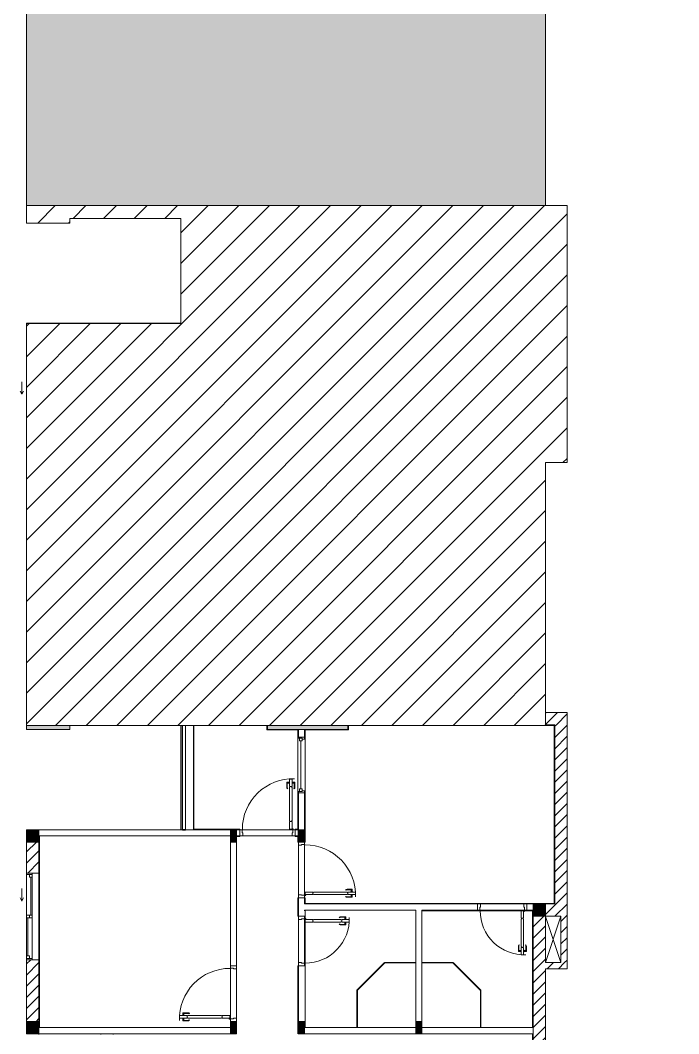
# Model space of a CAD drawing. Header units: millimetres. Extents: x 31444 to 224909, y 392 to 78637.
# Drawn here: x 131106 to 141764, y 48437 to 64837 of the extents above; entities that cross this region are included whole.
import ezdxf

# ---------------------------------------------------------------- set-up
doc = ezdxf.new("R2010")
doc.units = ezdxf.units.MM
doc.linetypes.add('IMPORT-Dash _2_', pattern=[6, 3, -3])
for name, color, linetype, lineweight in [('0-2', 130, 'Continuous', 9), ('A-DETL-GENF-6', 20, 'Continuous', 9), ('A-DETL-GENF-7', 130, 'Continuous', 9), ('A-DETL-THIN-3', 151, 'Continuous', 9), ('A-DOOR-2', 130, 'Continuous', 9), ('A-FLOR-1', 130, 'Continuous', 9), ('A-FLOR-HRAL-5', 130, 'Continuous', 9), ('A-GLAZ-6', 130, 'Continuous', 9), ('A-GLAZ-CURT-4', 130, 'Continuous', 9), ('A-WALL-1', 130, 'Continuous', 9), ('A-WALL-PATT-3', 130, 'Continuous', 9), ('A_1404_dwg-1', 130, 'Continuous', 9), ('I-WALL', 130, 'Continuous', 9), ('I-WALL-1', 130, 'Continuous', 9), ('S-COLS-1', 130, 'Continuous', 9), ('S-COLS-11', 130, 'IMPORT-Dash _2_', 9), ('S-COLS-2', 130, 'Continuous', 9), ('S-COLS-4', 130, 'Continuous', 9), ('S-COLS-HDLN-2', 130, 'IMPORT-Dash _2_', 9)]:
    doc.layers.add(name, color=color, linetype=linetype, lineweight=lineweight)
pattern_1 = [(45, (0, 0), (-90.50967, 90.50967), [])]

# ---------------------------------------------------------------- blocks, each defined once
blk = doc.blocks.new('A_1404_dwg_NCV_TKTC_KET CAU_rvt-1-TKTC_MB HOÀN THIỆN SÀN TẦNG 3-4-4819833-KeyPlan-CH3')
at = {"layer": 'S-COLS-1'}
for points in [[(33653, 53362), (34353, 53362), (34353, 53427), (33653, 53427)], [(38053, 53362), (38853, 53362), (38853, 53427), (37553, 53427), (37553, 53362), (38043, 53362)]]:
    blk.add_hatch(color=256, dxfattribs=at).paths.add_polyline_path(points)
at = {"layer": 'A-FLOR-1'}
blk.add_line((36152, 53427), (36152, 51737), dxfattribs=at)
at = {"layer": 'S-COLS-2'}
blk.add_line((34353, 61579), (34353, 61629), dxfattribs=at)
at = {"layer": 'S-COLS-2', "flags": 128}
blk.add_lwpolyline([(33653, 53427), (33653, 53362), (34353, 53362), (34353, 53427)], dxfattribs=at)
blk = doc.blocks.new('A_1404_dwg_DOOR_CW_01 CANH MO-PANEL KINH - DIW_01-900x2200-CỬA GỖ VÂN LAMINATE-V88-TKTC_MB HOÀN THIỆN SÀN TẦNG 3-4-4819893-KeyPlan-CH3')
at = {"layer": 'A-DETL-GENF-7'}
for p, q in [((38814, 50767), (38818, 50760)), ((38840, 50775), (38919, 50775)), ((38902, 50767), (38840, 50767)), ((38906, 50732), (38906, 50763)), ((38906, 50688), (38906, 50657)), ((38923, 50732), (38923, 50771)), ((38923, 50688), (38923, 50649)), ((38814, 50653), (38818, 50660)), ((38902, 50653), (38840, 50653)), ((38840, 50645), (38919, 50645))]:
    blk.add_line(p, q, dxfattribs=at)
at = {"layer": 'A-DETL-GENF-7', "flags": 128}
for points in [[(38285, 50730), (38285, 50690), (38165, 50690), (38165, 50730)], [(38299, 50724), (38299, 50730), (38841, 50730), (38841, 50724), (38855, 50724), (38855, 50696), (38841, 50696), (38841, 50690), (38299, 50690), (38299, 50696), (38285, 50696), (38285, 50724)], [(38975, 50690), (38975, 50730), (38855, 50730), (38855, 50690)], [(38895, 50732), (38895, 50730), (38934, 50730), (38934, 50732)], [(38895, 50688), (38895, 50690), (38934, 50690), (38934, 50688)]]:
    blk.add_lwpolyline(points, close=True, dxfattribs=at)
at = {"layer": 'A-DETL-GENF-7'}
blk.add_circle((38163, 50680), 10, dxfattribs=at)
for centre, radius, start, end in [((38163, 50680), 814, 358, 90), ((38840, 50730), 45, 90, 125), ((38840, 50730), 37, 90, 125), ((38902, 50763), 4, 0, 90), ((38919, 50771), 4, 0, 90), ((38840, 50690), 45, 235, 270), ((38840, 50690), 37, 235, 270), ((38902, 50657), 4, 270, 0), ((38919, 50649), 4, 270, 0)]:
    blk.add_arc(centre, radius, start, end, dxfattribs=at)
at = {"layer": 'A-DOOR-2'}
blk.add_line((38153, 50680), (38153, 50705), dxfattribs=at)
at = {"layer": 'A-DOOR-2', "flags": 128}
blk.add_lwpolyline([(38153, 51537), (38153, 51497), (38103, 51497), (38103, 51487), (38053, 51487), (38053, 51537)], dxfattribs=at)
blk.add_lwpolyline([(38053, 50687), (38103, 50687), (38103, 50677), (38153, 50677), (38153, 50637), (38053, 50637)], close=True, dxfattribs=at)
blk = doc.blocks.new('A_1404_dwg_DOOR_CW_01 CANH MO-PANEL KINH - DIG_02-800x2200-CỬA NHÔM KÍNH-V57-TKTC_MB HOÀN THIỆN SÀN TẦNG 3-4-4819848-KeyPlan-CH3')
at = {"layer": 'A-DETL-GENF-7'}
for p, q in [((112414, 58419), (112418, 58413)), ((112440, 58427), (112519, 58427)), ((112502, 58419), (112440, 58419)), ((112506, 58384), (112506, 58415)), ((112523, 58384), (112523, 58423)), ((112414, 58305), (112418, 58312)), ((112502, 58305), (112440, 58305)), ((112440, 58297), (112519, 58297)), ((112506, 58340), (112506, 58309)), ((112523, 58340), (112523, 58301))]:
    blk.add_line(p, q, dxfattribs=at)
at = {"layer": 'A-DETL-GENF-7', "flags": 128}
for points in [[(112495, 58384), (112495, 58382), (112534, 58382), (112534, 58384)], [(111985, 58342), (111985, 58382), (111865, 58382), (111865, 58342)], [(111999, 58348), (111999, 58342), (112441, 58342), (112441, 58348), (112455, 58348), (112455, 58376), (112441, 58376), (112441, 58382), (111999, 58382), (111999, 58376), (111985, 58376), (111985, 58348)], [(112575, 58382), (112575, 58342), (112455, 58342), (112455, 58382)], [(112495, 58340), (112495, 58342), (112534, 58342), (112534, 58340)]]:
    blk.add_lwpolyline(points, close=True, dxfattribs=at)
at = {"layer": 'A-DETL-GENF-7'}
blk.add_circle((111863, 58392), 10, dxfattribs=at)
for centre, radius, start, end in [((111863, 58392), 714, 270, 2), ((112440, 58382), 45, 90, 125), ((112440, 58382), 37, 90, 125), ((112502, 58415), 4, 0, 90), ((112519, 58423), 4, 0, 90), ((112440, 58342), 45, 235, 270), ((112440, 58342), 37, 235, 270), ((112502, 58309), 4, 270, 0), ((112519, 58301), 4, 270, 0)]:
    blk.add_arc(centre, radius, start, end, dxfattribs=at)
at = {"layer": 'A-DOOR-2'}
blk.add_line((111853, 58392), (111853, 58367), dxfattribs=at)
at = {"layer": 'A-DOOR-2', "flags": 128}
for points in [[(111753, 58435), (111753, 58385), (111803, 58385), (111803, 58395), (111853, 58395), (111853, 58435)], [(111753, 57685), (111753, 57635), (111853, 57635), (111853, 57675), (111803, 57675), (111803, 57685)]]:
    blk.add_lwpolyline(points, close=True, dxfattribs=at)
blk = doc.blocks.new('A_1404_dwg_DOOR_CW_01 CANH MO-PANEL KINH - DIW_01-900x2200-CỬA GỖ VÂN LAMINATE-553393-TKTC_MB HOÀN THIỆN SÀN TẦNG 3-4-4819840-KeyPlan-CH3')
at = {"layer": 'A-DETL-GENF-7'}
for p, q in [((46582, 38482), (46582, 38521)), ((46582, 38438), (46582, 38399)), ((46666, 38525), (46586, 38525)), ((46666, 38395), (46586, 38395)), ((46599, 38482), (46599, 38513)), ((46599, 38438), (46599, 38407)), ((46603, 38517), (46666, 38517)), ((46603, 38403), (46666, 38403)), ((46691, 38517), (46687, 38511)), ((46691, 38404), (46687, 38410))]:
    blk.add_line(p, q, dxfattribs=at)
at = {"layer": 'A-DETL-GENF-7', "flags": 128}
for points in [[(46531, 38440), (46531, 38480), (46651, 38480), (46651, 38440)], [(46610, 38482), (46610, 38480), (46571, 38480), (46571, 38482)], [(46610, 38438), (46610, 38440), (46571, 38440), (46571, 38438)], [(47207, 38474), (47207, 38480), (46665, 38480), (46665, 38474), (46651, 38474), (46651, 38446), (46665, 38446), (46665, 38440), (47207, 38440), (47207, 38446), (47221, 38446), (47221, 38474)], [(47221, 38480), (47221, 38440), (47341, 38440), (47341, 38480)]]:
    blk.add_lwpolyline(points, close=True, dxfattribs=at)
at = {"layer": 'A-DETL-GENF-7'}
blk.add_circle((47343, 38430), 10, dxfattribs=at)
for centre, radius, start, end in [((47343, 38430), 814, 90, 182), ((46586, 38521), 4, 90, 180), ((46586, 38399), 4, 180, 270), ((46603, 38513), 4, 90, 180), ((46603, 38407), 4, 180, 270), ((46666, 38480), 45, 55, 90), ((46666, 38480), 37, 55, 90), ((46666, 38440), 37, 270, 305), ((46666, 38440), 45, 270, 305)]:
    blk.add_arc(centre, radius, start, end, dxfattribs=at)
at = {"layer": 'A-DOOR-2'}
blk.add_line((47353, 38430), (47353, 38455), dxfattribs=at)
at = {"layer": 'A-DOOR-2', "flags": 128}
for points in [[(47453, 39237), (47453, 39287), (47353, 39287), (47353, 39247), (47403, 39247), (47403, 39237)], [(47453, 38387), (47453, 38437), (47403, 38437), (47403, 38427), (47353, 38427), (47353, 38387)]]:
    blk.add_lwpolyline(points, close=True, dxfattribs=at)
blk = doc.blocks.new('A_1404_dwg_M_Fixed - 900 x 1400-901190-TKTC_MB HOÀN THIỆN SÀN TẦNG 3-4-4819850-KeyPlan-CH3')
at = {"layer": 'A-GLAZ-6'}
blk.add_line((111794, 60598), (111794, 61372), dxfattribs=at)
at = {"layer": 'A-GLAZ-6', "flags": 128}
for points in [[(111772, 61416), (111772, 61372), (111816, 61372), (111816, 61416), (111753, 61416), (111753, 61434)], [(111816, 61403), (111853, 61403), (111853, 61435)], [(111753, 60535), (111753, 60554), (111816, 60554), (111816, 60598), (111772, 60598), (111772, 60554)], [(111816, 60567), (111853, 60567), (111853, 60535)]]:
    blk.add_lwpolyline(points, dxfattribs=at)
blk = doc.blocks.new('A_1404_dwg_Railing - 50 x 10mm-901205-TKTC_MB HOÀN THIỆN SÀN TẦNG 3-4-4819861-KeyPlan-CH3')
at = {"layer": 'A-FLOR-HRAL-5', "flags": 128}
blk.add_lwpolyline([(107527, 61567), (107477, 61567), (107477, 61557), (107527, 61557)], close=True, dxfattribs=at)
blk = doc.blocks.new('A_1404_dwg_Railing - Railing-883902-TKTC_MB HOÀN THIỆN SÀN TẦNG 3-4-4819902-KeyPlan-CH3')
at = {"layer": 'A-FLOR-HRAL-5'}
for p, q in [((36178, 53427), (36178, 51741)), ((36228, 51741), (36228, 53427))]:
    blk.add_line(p, q, dxfattribs=at)
blk.add_blockref('A_1404_dwg_Railing - 50 x 10mm-901205-TKTC_MB HOÀN THIỆN SÀN TẦNG 3-4-4819861-KeyPlan-CH3', (-71300, -9825))
blk = doc.blocks.new('A_1404_dwg_System Panel - Glazed-901210-TKTC_MB HOÀN THIỆN SÀN TẦNG 3-4-4819895-KeyPlan-CH3')
at = {"layer": 'A-GLAZ-CURT-4'}
blk.add_hatch(color=256, dxfattribs=at).paths.add_polyline_path([(39008, 48549), (39003, 49140), (38998, 49140), (38999, 48549)])
blk.add_line((39008, 48549), (39008, 49138), dxfattribs=at)
at = {"layer": 'A-GLAZ-CURT-4', "flags": 128}
blk.add_lwpolyline([(38998, 49140), (38998, 48549), (39008, 48549)], dxfattribs=at)
blk = doc.blocks.new('A_1404_dwg_System Panel - Glazed-901211-TKTC_MB HOÀN THIỆN SÀN TẦNG 3-4-4819896-KeyPlan-CH3')
at = {"layer": 'A-GLAZ-CURT-4'}
blk.add_hatch(color=256, dxfattribs=at).paths.add_polyline_path([(39008, 49138), (39450, 49587), (39447, 49591), (39003, 49140), (39008, 49140)])
blk.add_line((39006, 49136), (39452, 49582), dxfattribs=at)
at = {"layer": 'A-GLAZ-CURT-4', "flags": 128}
blk.add_lwpolyline([(39447, 49591), (38999, 49143), (39006, 49136)], dxfattribs=at)
blk = doc.blocks.new('A_1404_dwg_System Panel - Glazed-901212-TKTC_MB HOÀN THIỆN SÀN TẦNG 3-4-4819897-KeyPlan-CH3')
at = {"layer": 'A-GLAZ-CURT-4'}
blk.add_hatch(color=256, dxfattribs=at).paths.add_polyline_path([(39454, 49582), (39953, 49582), (39953, 49592), (39450, 49587), (39452, 49582)])
at = {"layer": 'A-GLAZ-CURT-4', "flags": 128}
blk.add_lwpolyline([(39450, 49582), (39953, 49582), (39953, 49592), (39450, 49592)], close=True, dxfattribs=at)
blk = doc.blocks.new('A_1404_dwg_G1_SOF - BO TRU - 100x200-745959-TKTC_MB HOÀN THIỆN SÀN TẦNG 3-4-4819847-KeyPlan-CH3')
at = {"layer": 'S-COLS-1'}
blk.add_hatch(color=256, dxfattribs=at).paths.add_polyline_path([(111053, 40037), (111053, 40237), (110953, 40237), (110953, 40037)])
at = {"layer": 'S-COLS-1', "flags": 128}
blk.add_lwpolyline([(110953, 40037), (111053, 40037), (111053, 40237), (110953, 40237)], close=True, dxfattribs=at)
at = {"layer": 'S-COLS-HDLN-2'}
for p, q in [((110953, 40037), (111053, 40237)), ((111053, 40037), (110953, 40237))]:
    blk.add_line(p, q, dxfattribs=at)
blk = doc.blocks.new('A_1404_dwg_DOOR_CW_01 CANH MO-PANEL KINH - DIG_01-900x2200-CỬA NHÔM KÍNH-901215-TKTC_MB HOÀN THIỆN SÀN TẦNG 3-4-4819898-KeyPlan-CH3')
at = {"layer": 'A-DETL-GENF-7'}
for p, q in [((37865, 52424), (37865, 52503)), ((37908, 52507), (37869, 52507)), ((37873, 52486), (37873, 52424)), ((37908, 52490), (37877, 52490)), ((37952, 52507), (37991, 52507)), ((37952, 52490), (37983, 52490)), ((37987, 52486), (37987, 52424)), ((37995, 52424), (37995, 52503)), ((37873, 52398), (37879, 52403)), ((37986, 52398), (37980, 52403))]:
    blk.add_line(p, q, dxfattribs=at)
at = {"layer": 'A-DETL-GENF-7', "flags": 128}
for points in [[(37908, 52479), (37910, 52479), (37910, 52519), (37908, 52519)], [(37950, 52559), (37910, 52559), (37910, 52439), (37950, 52439)], [(37952, 52479), (37950, 52479), (37950, 52519), (37952, 52519)], [(37916, 51883), (37910, 51883), (37910, 52425), (37916, 52425), (37916, 52439), (37944, 52439), (37944, 52425), (37950, 52425), (37950, 51883), (37944, 51883), (37944, 51869), (37916, 51869)], [(37910, 51869), (37950, 51869), (37950, 51749), (37910, 51749)]]:
    blk.add_lwpolyline(points, close=True, dxfattribs=at)
at = {"layer": 'A-DETL-GENF-7'}
blk.add_circle((37960, 51747), 10, dxfattribs=at)
for centre, radius, start, end in [((37960, 51747), 814, 88, 180), ((37869, 52503), 4, 90, 180), ((37877, 52486), 4, 90, 180), ((37983, 52486), 4, 0, 90), ((37991, 52503), 4, 0, 90), ((37910, 52424), 45, 180, 215), ((37910, 52424), 37, 180, 215), ((37950, 52424), 37, 325, 0), ((37950, 52424), 45, 325, 0)]:
    blk.add_arc(centre, radius, start, end, dxfattribs=at)
at = {"layer": 'A-DOOR-2'}
blk.add_line((37960, 51737), (37935, 51737), dxfattribs=at)
at = {"layer": 'A-DOOR-2', "flags": 128}
for points in [[(37103, 51637), (37103, 51737), (37143, 51737), (37143, 51687), (37153, 51687), (37153, 51637)], [(37953, 51637), (37953, 51687), (37963, 51687), (37963, 51737), (38003, 51737), (38003, 51637)]]:
    blk.add_lwpolyline(points, close=True, dxfattribs=at)
blk = doc.blocks.new('A_1404_dwg_System Panel - Glazed-901217-TKTC_MB HOÀN THIỆN SÀN TẦNG 3-4-4819899-KeyPlan-CH3')
at = {"layer": 'A-GLAZ-CURT-4'}
blk.add_hatch(color=256, dxfattribs=at).paths.add_polyline_path([(40555, 49582), (40551, 49592), (40053, 49592), (40053, 49582), (40553, 49582)])
at = {"layer": 'A-GLAZ-CURT-4', "flags": 128}
blk.add_lwpolyline([(40555, 49592), (40053, 49592), (40053, 49582), (40553, 49582)], dxfattribs=at)
blk = doc.blocks.new('A_1404_dwg_System Panel - Glazed-901218-TKTC_MB HOÀN THIỆN SÀN TẦNG 3-4-4819900-KeyPlan-CH3')
at = {"layer": 'A-GLAZ-CURT-4'}
blk.add_hatch(color=256, dxfattribs=at).paths.add_polyline_path([(40998, 48549), (41008, 48549), (41003, 49140), (40998, 49136)])
blk.add_line((41008, 48549), (41008, 49140), dxfattribs=at)
at = {"layer": 'A-GLAZ-CURT-4', "flags": 128}
blk.add_lwpolyline([(40998, 49138), (40998, 48549), (41008, 48549)], dxfattribs=at)
blk = doc.blocks.new('A_1404_dwg_System Panel - Glazed-901219-TKTC_MB HOÀN THIỆN SÀN TẦNG 3-4-4819901-KeyPlan-CH3')
at = {"layer": 'A-GLAZ-CURT-4'}
blk.add_hatch(color=256, dxfattribs=at).paths.add_polyline_path([(40998, 49138), (41003, 49140), (41006, 49143), (40555, 49587), (40555, 49580), (40677, 49458)])
at = {"layer": 'A-GLAZ-CURT-4', "flags": 128}
blk.add_lwpolyline([(41006, 49143), (40558, 49591), (40551, 49584), (40999, 49136)], close=True, dxfattribs=at)
blk = doc.blocks.new('A_1404_dwg_NCV_TKTC_TANG 3 - 4_rvt-1-TKTC_MB HOÀN THIỆN SÀN TẦNG 3-4-4819943-KeyPlan-CH3')
at = {"layer": 'A-WALL-PATT-3'}
for points in [[(37553, 53362), (37553, 53427), (37543, 53427), (37543, 53362)], [(37553, 53352), (38043, 53352), (38043, 53362), (37543, 53362), (37543, 53352)], [(38163, 53352), (38853, 53352), (38853, 53362), (38153, 53362), (38153, 53352)], [(38863, 53352), (38863, 53427), (38853, 53427), (38853, 53352)], [(42193, 53427), (42193, 53437), (42053, 53437), (42053, 53427)], [(42203, 50547), (42203, 53437), (42193, 53437), (42193, 50547)], [(42053, 50537), (42203, 50537), (42203, 50547), (38153, 50547), (38153, 50537), (42052, 50537)]]:
    blk.add_hatch(color=256, dxfattribs=at).paths.add_polyline_path(points)
h = blk.add_hatch(color=256, dxfattribs=at)
h.paths.add_polyline_path([(38053, 51747), (38053, 52337), (38043, 52337), (38043, 51747)])
h.paths.add_polyline_path([(38043, 53237), (38053, 53237), (38053, 53362), (38043, 53362), (38043, 53352)])
h = blk.add_hatch(color=256, dxfattribs=at)
h.paths.add_polyline_path([(38163, 50547), (38163, 50637), (38153, 50637), (38153, 50547)])
h.paths.add_polyline_path([(38153, 51537), (38163, 51537), (38163, 52337), (38153, 52337), (38153, 51637)])
h.paths.add_polyline_path([(38163, 53237), (38163, 53352), (38153, 53352), (38153, 53237)])
h = blk.add_hatch(color=256, dxfattribs=at)
h.paths.add_polyline_path([(36479, 51737), (37103, 51737), (37103, 51747), (36353, 51747), (36353, 51737)])
h.paths.add_polyline_path([(38003, 51737), (38053, 51737), (38053, 51747), (38003, 51747)])
h = blk.add_hatch(color=256, dxfattribs=at)
h.paths.add_polyline_path([(33863, 48537), (33863, 49635), (33853, 49635), (33853, 48537)])
h.paths.add_polyline_path([(33853, 51035), (33863, 51035), (33863, 51627), (33853, 51627), (33853, 51537)])
h = blk.add_hatch(color=256, dxfattribs=at)
h.paths.add_polyline_path([(38003, 51627), (38043, 51627), (38043, 51637), (38003, 51637)])
h.paths.add_polyline_path([(37103, 51627), (37103, 51637), (37062, 51637), (37062, 51627)])
h = blk.add_hatch(color=256, dxfattribs=at)
h.paths.add_polyline_path([(38043, 48437), (38053, 48437), (38053, 49537), (38043, 49537), (38043, 48637)])
h.paths.add_polyline_path([(38043, 50337), (38053, 50337), (38053, 50637), (38043, 50637)])
h.paths.add_polyline_path([(38043, 51537), (38053, 51537), (38053, 51637), (38043, 51637), (38043, 51627)])
h = blk.add_hatch(color=256, dxfattribs=at)
h.paths.add_polyline_path([(41843, 45437), (41853, 45437), (41853, 45587), (41843, 45587), (41843, 45447)])
h.paths.add_polyline_path([(41843, 46677), (41853, 46677), (41853, 48437), (41843, 48437)])
at = {"layer": 'A-FLOR-1'}
for p, q in [((37963, 51737), (37143, 51737)), ((33853, 51637), (33853, 51627)), ((38153, 51497), (38153, 50677)), ((38053, 50687), (38053, 51487)), ((38153, 49577), (38153, 50297)), ((36953, 48677), (36953, 49497)), ((37053, 49487), (37053, 48687)), ((39003, 48537), (39003, 48549)), ((41003, 48549), (41003, 48537)), ((41853, 48537), (41853, 48547)), ((33853, 48437), (33853, 48427)), ((34853, 48427), (34853, 48437)), ((35053, 48437), (35053, 48427))]:
    blk.add_line(p, q, dxfattribs=at)
at = {"layer": 'A-FLOR-1', "flags": 128}
for points in [[(37953, 51637), (37153, 51637)], [(38053, 49587), (38053, 50287)]]:
    blk.add_lwpolyline(points, close=True, dxfattribs=at)
at = {"layer": 'A-WALL-1'}
for p, q in [((33853, 59937), (33853, 59929)), ((36152, 59937), (33853, 59937)), ((36153, 51737), (36153, 53427)), ((36353, 53427), (36353, 51747)), ((38053, 53362), (38053, 53237)), ((38153, 53237), (38153, 53352)), ((38053, 53237), (38153, 53237)), ((38153, 52337), (38053, 52337)), ((38053, 52337), (38053, 51747)), ((38153, 51737), (38153, 52337)), ((33853, 51737), (33853, 51637)), ((36178, 51737), (33853, 51737)), ((36953, 51737), (36228, 51737)), ((37103, 51737), (37053, 51737)), ((37103, 51637), (37103, 51737)), ((38003, 51737), (38003, 51637)), ((38053, 51737), (38003, 51737)), ((38053, 51747), (38053, 51737)), ((33853, 51637), (36953, 51637)), ((37052, 51536), (36953, 51536)), ((36953, 51536), (36953, 49537)), ((37053, 51637), (37062, 51637)), ((37062, 51637), (37103, 51637)), ((38003, 51637), (38043, 51637)), ((38043, 51637), (38053, 51637)), ((38153, 51497), (38153, 50677)), ((38053, 50687), (38053, 51487)), ((38153, 50637), (38053, 50637)), ((38053, 50637), (38053, 50337)), ((38153, 50547), (38153, 50637)), ((38053, 50337), (38153, 50337)), ((38053, 49587), (38053, 50287)), ((36953, 49537), (37053, 49537)), ((38153, 49537), (38053, 49537)), ((38053, 49537), (38053, 48637)), ((39953, 49592), (39953, 49582)), ((39953, 49582), (39953, 48637)), ((40053, 49582), (40053, 49592)), ((40053, 48637), (40053, 49582)), ((36953, 48677), (36953, 49497)), ((37053, 49487), (37053, 48687)), ((37053, 48637), (36953, 48637)), ((33853, 48537), (33853, 48437)), ((36953, 48537), (33853, 48537)), ((33853, 48437), (36953, 48437)), ((39953, 48537), (38153, 48537)), ((38153, 48437), (39953, 48437))]:
    blk.add_line(p, q, dxfattribs=at)
at = {"layer": 'A-WALL-1', "flags": 128}
for points in [[(38153, 53352), (38153, 53362), (38053, 53362)], [(37053, 49537), (37053, 51536), (37052, 51536)], [(40053, 49592), (40053, 50437), (40953, 50437), (40953, 50537), (40053, 50537), (38153, 50537), (38153, 50547)], [(38153, 50427), (38153, 50437), (39953, 50437), (39953, 49592)], [(40053, 48437), (41853, 48437), (41853, 48537), (40053, 48537)]]:
    blk.add_lwpolyline(points, dxfattribs=at)
blk.add_lwpolyline([(41853, 50537), (41753, 50537), (41753, 50437), (41853, 50437)], close=True, dxfattribs=at)
at = {"layer": 'I-WALL'}
for p, q in [((36363, 53427), (36363, 51747)), ((38053, 53237), (38053, 53362)), ((38153, 53352), (38153, 53237)), ((38043, 52337), (38043, 53237)), ((38163, 53237), (38163, 52337)), ((38053, 51747), (38053, 52337)), ((38153, 52337), (38153, 51737)), ((37053, 51737), (37103, 51737)), ((38003, 51737), (38053, 51737)), ((37103, 51637), (37062, 51637)), ((38043, 51637), (38003, 51637)), ((33853, 49635), (33853, 51035)), ((33863, 51035), (33863, 49635)), ((38053, 50337), (38053, 50637)), ((38153, 50637), (38153, 50547)), ((38163, 50337), (38163, 49537)), ((38053, 48637), (38053, 49537))]:
    blk.add_line(p, q, dxfattribs=at)
at = {"layer": 'I-WALL-1'}
for p, q in [((38053, 51737), (38053, 51747)), ((33853, 51627), (33853, 51537)), ((38053, 51637), (38043, 51637)), ((41853, 50537), (42053, 50537)), ((33853, 48637), (33853, 48537)), ((33853, 48537), (33863, 48537)), ((38153, 48537), (38163, 48537))]:
    blk.add_line(p, q, dxfattribs=at)
at = {"layer": 'I-WALL-1', "flags": 128}
for points in [[(37543, 53427), (37543, 53362), (37543, 53352), (38043, 53352), (38043, 53237), (38053, 53237)], [(38053, 53362), (38043, 53362), (37553, 53362), (37553, 53427)], [(38853, 53427), (38853, 53362), (38153, 53362), (38153, 53352)], [(38153, 53237), (38163, 53237), (38163, 53352), (38853, 53352), (38863, 53352), (38863, 53427)], [(42053, 53427), (42193, 53427), (42193, 50547), (38163, 50547), (38163, 50637), (38153, 50637)], [(42053, 50537), (42203, 50537), (42203, 50547), (42203, 53437), (42193, 53437), (42053, 53437)], [(38053, 52337), (38043, 52337), (38043, 51747), (38003, 51747), (38003, 51737)], [(38153, 51537), (38163, 51537), (38163, 52337), (38153, 52337)], [(37103, 51737), (37103, 51747), (36353, 51747), (36353, 51737), (36953, 51737)], [(33853, 51537), (33853, 51035), (33863, 51035), (33863, 51627)], [(37062, 51627), (37103, 51627), (37103, 51637)], [(38003, 51637), (38003, 51627), (38043, 51627), (38043, 51537), (38053, 51537)], [(38053, 50637), (38043, 50637), (38043, 50337), (38053, 50337)], [(38153, 50547), (38153, 50537), (41853, 50537)], [(38153, 50337), (38163, 50337), (38163, 50427)], [(41853, 48547), (41853, 50427), (41853, 50437), (40053, 50437), (40053, 50427)], [(40063, 50427), (41843, 50427), (41843, 48547)], [(33863, 48547), (33863, 49635), (33853, 49635), (33853, 48637)], [(38053, 49537), (38043, 49537), (38043, 48437)], [(38163, 48547), (38163, 49537), (38153, 49537)], [(41843, 48427), (41843, 46677), (41853, 46677), (41853, 48437), (41843, 48437)]]:
    blk.add_lwpolyline(points, dxfattribs=at)
for name, p in [('A_1404_dwg_Railing - Railing-883902-TKTC_MB HOÀN THIỆN SÀN TẦNG 3-4-4819902-KeyPlan-CH3', (0, 0)), ('A_1404_dwg_M_Fixed - 900 x 1400-901190-TKTC_MB HOÀN THIỆN SÀN TẦNG 3-4-4819850-KeyPlan-CH3', (-73700, -8198)), ('A_1404_dwg_DOOR_CW_01 CANH MO-PANEL KINH - DIG_01-900x2200-CỬA NHÔM KÍNH-901215-TKTC_MB HOÀN THIỆN SÀN TẦNG 3-4-4819898-KeyPlan-CH3', (0, 0)), ('A_1404_dwg_DOOR_CW_01 CANH MO-PANEL KINH - DIW_01-900x2200-CỬA GỖ VÂN LAMINATE-V88-TKTC_MB HOÀN THIỆN SÀN TẦNG 3-4-4819893-KeyPlan-CH3', (0, 0)), ('A_1404_dwg_DOOR_CW_01 CANH MO-PANEL KINH - DIG_02-800x2200-CỬA NHÔM KÍNH-V57-TKTC_MB HOÀN THIỆN SÀN TẦNG 3-4-4819848-KeyPlan-CH3', (-73700, -8098)), ('A_1404_dwg_DOOR_CW_01 CANH MO-PANEL KINH - DIW_01-900x2200-CỬA GỖ VÂN LAMINATE-553393-TKTC_MB HOÀN THIỆN SÀN TẦNG 3-4-4819840-KeyPlan-CH3', (-10400, 10250)), ('A_1404_dwg_System Panel - Glazed-901211-TKTC_MB HOÀN THIỆN SÀN TẦNG 3-4-4819896-KeyPlan-CH3', (0, 0)), ('A_1404_dwg_System Panel - Glazed-901212-TKTC_MB HOÀN THIỆN SÀN TẦNG 3-4-4819897-KeyPlan-CH3', (0, 0)), ('A_1404_dwg_System Panel - Glazed-901217-TKTC_MB HOÀN THIỆN SÀN TẦNG 3-4-4819899-KeyPlan-CH3', (0, 0)), ('A_1404_dwg_System Panel - Glazed-901219-TKTC_MB HOÀN THIỆN SÀN TẦNG 3-4-4819901-KeyPlan-CH3', (0, 0)), ('A_1404_dwg_System Panel - Glazed-901210-TKTC_MB HOÀN THIỆN SÀN TẦNG 3-4-4819895-KeyPlan-CH3', (0, 0)), ('A_1404_dwg_System Panel - Glazed-901218-TKTC_MB HOÀN THIỆN SÀN TẦNG 3-4-4819900-KeyPlan-CH3', (0, 0))]:
    blk.add_blockref(name, p)
for name, p, rotation in [('A_1404_dwg_G1_SOF - BO TRU - 100x200-745959-TKTC_MB HOÀN THIỆN SÀN TẦNG 3-4-4819847-KeyPlan-CH3', (148005, 91774), 180), ('A_1404_dwg_G1_SOF - BO TRU - 100x200-745959-TKTC_MB HOÀN THIỆN SÀN TẦNG 3-4-4819847-KeyPlan-CH3', (149105, 91774), 180), ('A_1404_dwg_DOOR_CW_01 CANH MO-PANEL KINH - DIG_02-800x2200-CỬA NHÔM KÍNH-V57-TKTC_MB HOÀN THIỆN SÀN TẦNG 3-4-4819848-KeyPlan-CH3', (-16683, 162290), 270), ('A_1404_dwg_G1_SOF - BO TRU - 100x200-745959-TKTC_MB HOÀN THIỆN SÀN TẦNG 3-4-4819847-KeyPlan-CH3', (148005, 88674), 180), ('A_1404_dwg_G1_SOF - BO TRU - 100x200-745959-TKTC_MB HOÀN THIỆN SÀN TẦNG 3-4-4819847-KeyPlan-CH3', (149105, 88674), 180), ('A_1404_dwg_G1_SOF - BO TRU - 100x200-745959-TKTC_MB HOÀN THIỆN SÀN TẦNG 3-4-4819847-KeyPlan-CH3', (151005, 88674), 180)]:
    blk.add_blockref(name, p, dxfattribs=dict(rotation=rotation))
blk = doc.blocks.new('A_1404_dwg_1_FAMILY RVT - W01-WxH 1400x1400xmm-389822-TKTC_MB HOÀN THIỆN SÀN TẦNG 3-4-V114-KeyPlan-CH3')
at = {"layer": 'A-GLAZ-6'}
blk.add_line((33576, 66984), (33576, 67187), dxfattribs=at)
at = {"layer": 'A-GLAZ-6', "flags": 128}
blk.add_lwpolyline([(33551, 67035), (33576, 66984), (33602, 67035)], dxfattribs=at)
blk = doc.blocks.new('A_1404_dwg_1_FAMILY RVT - W01-WxH 1400x1400xmm-389822-TKTC_MB HOÀN THIỆN SÀN TẦNG 3-4-4819949-KeyPlan-CH3')
at = {"layer": 'A-GLAZ-6'}
for p, q in [((49052, 78237), (49052, 78037)), ((49072, 78237), (49072, 78148)), ((49730, 78237), (49775, 78237)), ((50001, 78313), (50204, 78313)), ((50433, 78237), (50433, 78148)), ((49116, 78215), (49730, 78215)), ((49775, 78192), (49730, 78192)), ((49775, 78170), (50389, 78170))]:
    blk.add_line(p, q, dxfattribs=at)
at = {"layer": 'A-GLAZ-6', "flags": 128}
for points in [[(50452, 78037), (50452, 78237), (49052, 78237), (49116, 78237)], [(49730, 78148), (49730, 78237), (49116, 78237), (49116, 78192), (49072, 78192)], [(49775, 78148), (49775, 78237), (50433, 78237), (50452, 78237)], [(50052, 78339), (50001, 78313), (50052, 78288)], [(49052, 78148), (49072, 78148), (49730, 78148), (49775, 78148), (50389, 78148), (50452, 78148)], [(50433, 78192), (50389, 78192), (50389, 78148)]]:
    blk.add_lwpolyline(points, dxfattribs=at)
blk = doc.blocks.new('A_1404_dwg_G1_SOF - BO TRU - 200x200-V11-TKTC_MB HOÀN THIỆN SÀN TẦNG 3-4-4819990-KeyPlan-CH3')
at = {"layer": 'S-COLS-11'}
blk.add_hatch(color=256, dxfattribs=at).paths.add_polyline_path([(42053, 25437), (42053, 25637), (41853, 25637), (41853, 25437)])
at = {"layer": 'S-COLS-4', "flags": 128}
blk.add_lwpolyline([(41853, 25637), (41853, 25437), (42053, 25437), (42053, 25637)], dxfattribs=at)
at = {"layer": 'S-COLS-HDLN-2'}
for p, q in [((42053, 25637), (41853, 25437)), ((41853, 25637), (42053, 25437))]:
    blk.add_line(p, q, dxfattribs=at)
blk = doc.blocks.new('A_1404_dwg_G1_SOF - BO TRU - 200x200-V8-TKTC_MB HOÀN THIỆN SÀN TẦNG 3-4-V117-KeyPlan-CH3')
at = {"layer": 'S-COLS-11'}
blk.add_hatch(color=256, dxfattribs=at).paths.add_polyline_path([(33853, 59929), (33853, 59937), (33653, 59937), (33653, 59929)])
at = {"layer": 'S-COLS-4', "flags": 128}
blk.add_lwpolyline([(33853, 59937), (33653, 59937), (33653, 59929)], dxfattribs=at)
at = {"layer": 'S-COLS-HDLN-2'}
for p, q in [((33653, 59937), (33661, 59929)), ((33853, 59937), (33844, 59929))]:
    blk.add_line(p, q, dxfattribs=at)
blk = doc.blocks.new('A_1404_dwg_G1_SOF - BO TRU - 200x200-V8-TKTC_MB HOÀN THIỆN SÀN TẦNG 3-4-4819987-KeyPlan-CH3')
at = {"layer": 'S-COLS-11'}
blk.add_hatch(color=256, dxfattribs=at).paths.add_polyline_path([(46553, 71512), (46753, 71512), (46753, 71712), (46553, 71712), (46553, 71512)])
at = {"layer": 'S-COLS-4', "flags": 128}
blk.add_lwpolyline([(46753, 71712), (46553, 71712), (46553, 71512), (46753, 71512)], dxfattribs=at)
at = {"layer": 'S-COLS-HDLN-2'}
for p, q in [((46753, 71712), (46553, 71512)), ((46553, 71712), (46753, 71512))]:
    blk.add_line(p, q, dxfattribs=at)
blk = doc.blocks.new('A_1404_dwg-4819832-KeyPlan-CH3')
at = {"layer": 'A-WALL-PATT-3'}
h = blk.add_hatch(dxfattribs=at)
h.set_pattern_fill('FP_23', color=256, style=0, pattern_type=2)
h.set_pattern_definition(pattern_1)
h.paths.add_polyline_path([(42403, 53437), (42403, 53637), (42053, 53637), (42053, 53437), (42203, 53437)])
h = blk.add_hatch(dxfattribs=at)
h.set_pattern_fill('FP_23', color=256, style=0, pattern_type=2)
h.set_pattern_definition(pattern_1)
h.paths.add_polyline_path([(42203, 50537), (42403, 50537), (42403, 53437), (42203, 53437), (42203, 50547)])
h = blk.add_hatch(dxfattribs=at)
h.set_pattern_fill('FP_23', color=256, style=0, pattern_type=2)
h.set_pattern_definition(pattern_1)
h.paths.add_polyline_path([(33853, 48637), (33853, 49635), (33653, 49635), (33653, 48637)])
h.paths.add_polyline_path([(33853, 51035), (33853, 51537), (33653, 51537), (33653, 51035)])
h = blk.add_hatch(dxfattribs=at)
h.set_pattern_fill('FP_23', color=256, style=0, pattern_type=2)
h.set_pattern_definition(pattern_1)
h.paths.add_polyline_path([(42303, 50337), (42403, 50338), (42403, 50537), (42053, 50537), (42053, 50337), (42203, 50337)])
h = blk.add_hatch(dxfattribs=at)
h.set_pattern_fill('FP_23', color=256, style=0, pattern_type=2)
h.set_pattern_definition(pattern_1)
h.paths.add_polyline_path([(42053, 49487), (42052, 50337), (41853, 50337), (41853, 49487), (42052, 49487)])
h = blk.add_hatch(dxfattribs=at)
h.set_pattern_fill('FP_23', color=256, style=0, pattern_type=2)
h.set_pattern_definition(pattern_1)
h.paths.add_polyline_path([(42403, 49587), (42403, 49587), (42403, 50337), (42303, 50337), (42303, 49587)])
h = blk.add_hatch(dxfattribs=at)
h.set_pattern_fill('FP_23', color=256, style=0, pattern_type=2)
h.set_pattern_definition(pattern_1)
h.paths.add_polyline_path([(42053, 49487), (42403, 49487), (42403, 49587), (42053, 49587)])
h = blk.add_hatch(dxfattribs=at)
h.set_pattern_fill('FP_23', color=256, style=0, pattern_type=2)
h.set_pattern_definition(pattern_1)
h.paths.add_polyline_path([(42053, 45437), (42053, 45587), (41853, 45587), (41853, 45437)])
h.paths.add_polyline_path([(42053, 46677), (42052, 49487), (41853, 49487), (41853, 46677), (42052, 46677)])
at = {"layer": '0-2'}
for p, q in [((42053, 49588), (42303, 50337)), ((42303, 49587), (42053, 50336))]:
    blk.add_line(p, q, dxfattribs=at)
at = {"layer": 'A-FLOR-1'}
for p, q in [((42403, 61837), (42403, 58737)), ((42403, 53637), (42403, 50537))]:
    blk.add_line(p, q, dxfattribs=at)
at = {"layer": 'A-WALL-1'}
for p, q in [((42403, 57687), (42403, 58737)), ((33653, 51537), (33653, 51035)), ((41853, 50337), (41853, 46677)), ((33653, 49635), (33653, 48637))]:
    blk.add_line(p, q, dxfattribs=at)
at = {"layer": 'A-WALL-1', "flags": 128}
for points in [[(42403, 50537), (42403, 53637), (42053, 53637)], [(42053, 46677), (42053, 49487), (42403, 49487), (42403, 50537)]]:
    blk.add_lwpolyline(points, dxfattribs=at)
blk.add_lwpolyline([(42053, 50337), (42303, 50337), (42303, 49587), (42053, 49587)], close=True, dxfattribs=at)
for name, p in [('A_1404_dwg_NCV_TKTC_KET CAU_rvt-1-TKTC_MB HOÀN THIỆN SÀN TẦNG 3-4-4819833-KeyPlan-CH3', (0, 0)), ('A_1404_dwg_NCV_TKTC_TANG 3 - 4_rvt-1-TKTC_MB HOÀN THIỆN SÀN TẦNG 3-4-4819943-KeyPlan-CH3', (0, 0)), ('A_1404_dwg_G1_SOF - BO TRU - 200x200-V8-TKTC_MB HOÀN THIỆN SÀN TẦNG 3-4-V117-KeyPlan-CH3', (0, 0)), ('A_1404_dwg_1_FAMILY RVT - W01-WxH 1400x1400xmm-389822-TKTC_MB HOÀN THIỆN SÀN TẦNG 3-4-V114-KeyPlan-CH3', (0, -8200)), ('A_1404_dwg_G1_SOF - BO TRU - 200x200-V8-TKTC_MB HOÀN THIỆN SÀN TẦNG 3-4-4819987-KeyPlan-CH3', (-12900, -19975)), ('A_1404_dwg_G1_SOF - BO TRU - 200x200-V11-TKTC_MB HOÀN THIỆN SÀN TẦNG 3-4-4819990-KeyPlan-CH3', (0, 24900)), ('A_1404_dwg_G1_SOF - BO TRU - 200x200-V8-TKTC_MB HOÀN THIỆN SÀN TẦNG 3-4-4819987-KeyPlan-CH3', (-12900, -23075))]:
    blk.add_blockref(name, p)
at = {"rotation": 89.9999999999999}
blk.add_blockref('A_1404_dwg_1_FAMILY RVT - W01-WxH 1400x1400xmm-389822-TKTC_MB HOÀN THIỆN SÀN TẦNG 3-4-4819949-KeyPlan-CH3', (111890, 583), dxfattribs=at)

msp = doc.modelspace()

# ---------------------------------------------------------------- hatches: boundary and pattern name
at = {"layer": 'A-DETL-GENF-6'}
msp.add_hatch(color=256, dxfattribs=at).paths.add_polyline_path([(139607.6, 61836.9), (139607.6, 65886.9), (139957.5, 65886.9), (139957.5, 70045.3), (131207.5, 70045.3), (131207.5, 69761.9), (131907.5, 69761.9), (131907.5, 69836.9), (133707.4, 69836.9), (133707.4, 68136.9), (131207.5, 68136.9), (131207.5, 61836.9), (139424.6, 61836.9)])
h = msp.add_hatch(dxfattribs=at)
h.set_pattern_fill('FP_24', color=256, style=0, pattern_type=2)
h.set_pattern_definition([(45, (97554.92, 0), (-247.4874, 247.4874), [])])
h.paths.add_polyline_path([(131407.5, 53426.9), (139607.6, 53426.9), (139607.6, 57678.6), (139957.5, 57678.6), (139957.5, 61836.9), (131207.5, 61836.9), (131207.5, 61553.6), (131907.5, 61553.6), (131907.5, 61628.6), (133707.4, 61628.6), (133707.4, 59928.6), (131207.5, 59928.6), (131207.5, 53426.9)])
h.paths.add_polyline_path([(224607.5, 53426.9), (224807.4, 53426.9), (224807.4, 59928.6), (222307.5, 59928.6), (222307.5, 61628.6), (224107.4, 61628.6), (224107.5, 61553.6), (224807.4, 61553.6), (224807.4, 61636.9), (216057.4, 61636.9), (216057.5, 57686.9), (216407.3, 57686.9), (216407.4, 53426.9), (224107.5, 53426.9)])
h.paths.add_polyline_path([(223607.5, 61836.9), (224807.4, 61836.9), (224807.4, 68136.9), (222307.5, 68136.9), (222307.5, 69835.3), (224107.4, 69835.3), (224107.5, 69761.9), (224807.4, 69761.9), (224807.4, 70036.9), (216057.4, 70036.9), (216057.5, 65886.9), (216407.3, 65886.9), (216407.4, 61836.9), (223407.5, 61836.9)])

# ---------------------------------------------------------------- linework, layer by layer
at = {"layer": 'A-DETL-THIN-3'}
for p, q in [((131207.5, 68136.9), (131207.5, 61836.9)), ((139607.6, 61836.9), (139607.6, 65886.9)), ((139957.5, 61836.9), (131207.5, 61836.9)), ((131207.5, 61836.9), (131207.5, 61553.6)), ((139957.5, 57678.6), (139957.5, 61836.9)), ((131207.5, 61553.6), (131907.5, 61553.6)), ((131907.5, 61553.6), (131907.5, 61628.6)), ((131907.5, 61628.6), (133707.4, 61628.6)), ((133707.4, 61628.6), (133707.4, 59928.6)), ((133707.4, 59928.6), (131207.5, 59928.6)), ((131207.5, 59928.6), (131207.5, 53426.9)), ((139607.6, 53426.9), (139607.6, 57678.6)), ((139607.6, 57678.6), (139957.5, 57678.6)), ((131207.5, 53426.9), (139607.6, 53426.9))]:
    msp.add_line(p, q, dxfattribs=at)

# ---------------------------------------------------------------- block references
at = {"layer": 'A_1404_dwg-1'}
msp.add_blockref('A_1404_dwg-4819832-KeyPlan-CH3', (97554.9, 0), dxfattribs=at)

doc.saveas('drawing.dxf')
